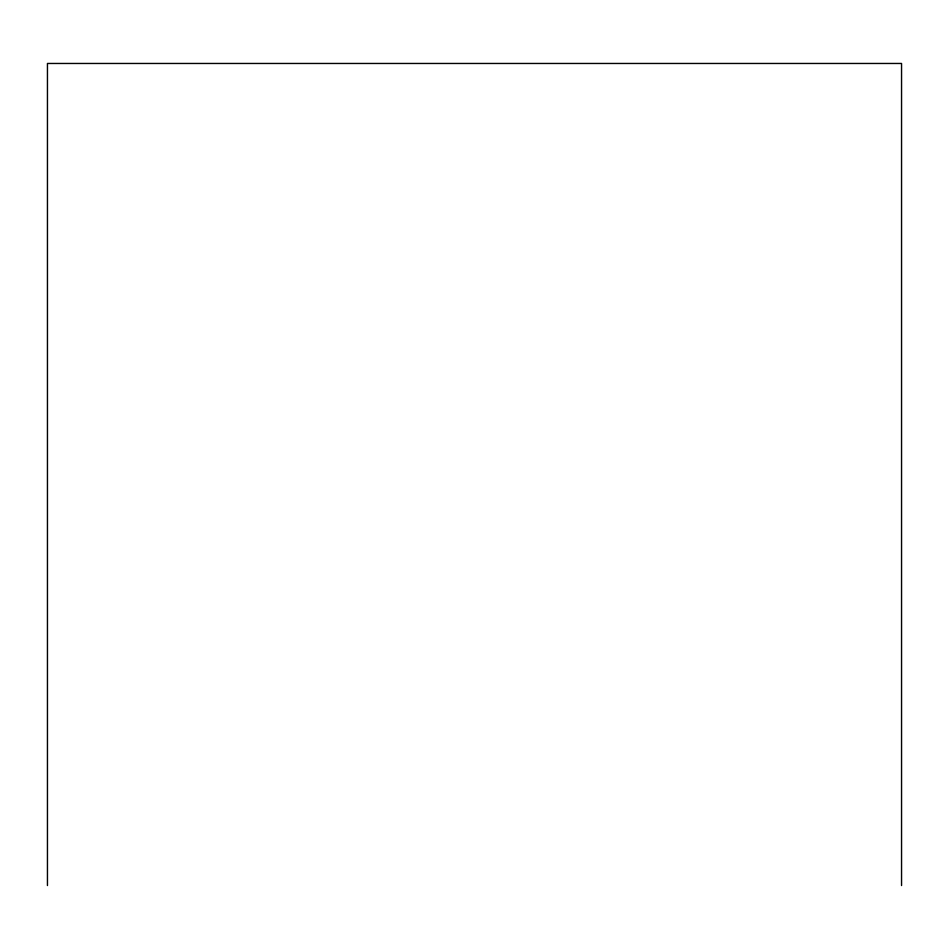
<?xml version="1.0" encoding="UTF-8"?>
<svg xmlns="http://www.w3.org/2000/svg" width="949" height="949" viewBox="0 0 949 949"><rect width="100%" height="100%" fill="white"/><g stroke="black" fill="none" stroke-linecap="round" stroke-linejoin="round"><path stroke-width="1.42" d="M901.55 885.536L901.55 63.464L47.45 63.464L47.45 885.536"/></g></svg>
